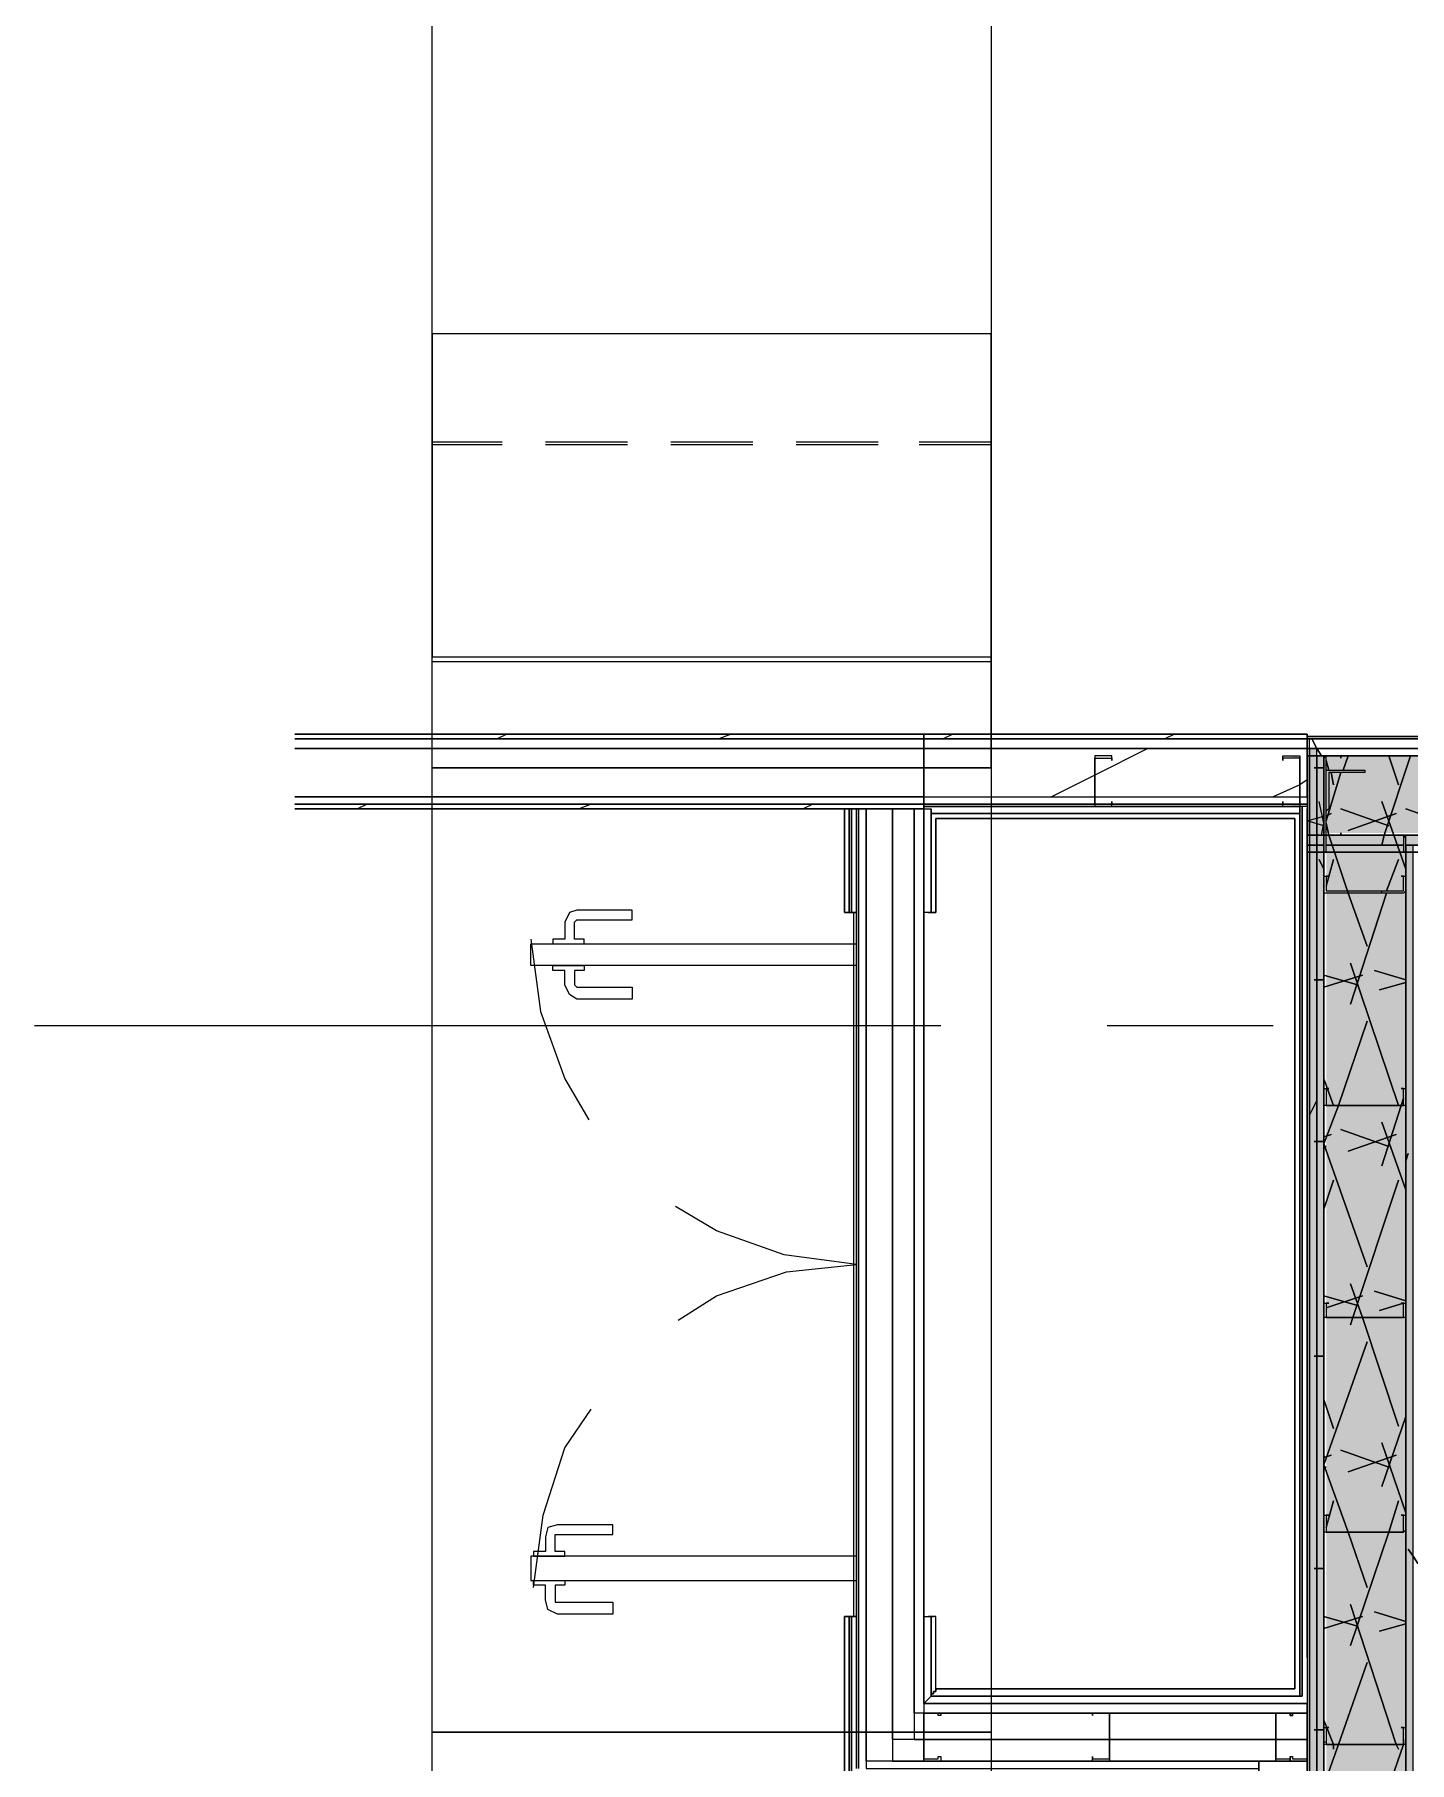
# Model space of a CAD drawing. Header units: metres. Extents: x -2 to 237, y -8 to 52.
# Drawn here: x 3.802 to 6.416, y 30.952 to 34.235 of the extents above; entities that cross this region are included whole.
import ezdxf

# ---------------------------------------------------------------- set-up
doc = ezdxf.new("R2010")
doc.units = ezdxf.units.M
doc.layers.add('HVAC - Ductos', color=5, linetype='Continuous', lineweight=0)
doc.layers.add('PDF2_Geometry', color=7, linetype='Continuous', lineweight=0, true_color=0xaaaaaa)
doc.layers.add('PDF2_Solid Fills', color=7, linetype='Continuous', lineweight=0, true_color=0xffffff)

msp = doc.modelspace()

# ---------------------------------------------------------------- hatches: boundary and pattern name
at = {"layer": 'PDF2_Solid Fills', "lineweight": 0, "transparency": 33554559}
h = msp.add_hatch(color=256, dxfattribs=at)
h.paths.add_polyline_path([(6.2254, 26.6838), (6.2392, 26.6838), (6.2392, 32.8782), (6.2254, 32.8782)])
h.paths.add_polyline_path([(6.2254, 22.7297), (6.239, 22.7252), (6.2392, 22.7252), (6.2392, 24.3608), (6.2254, 24.3608), (6.2208, 22.7481), (6.2208, 22.7297)])
h = msp.add_hatch(color=256, dxfattribs=at)
h.paths.add_polyline_path([(6.2254, 26.6838), (6.2392, 26.6838), (6.2392, 32.8782), (6.2254, 32.8782)])
h.paths.add_polyline_path([(6.2392, 24.3608), (6.2254, 24.3608), (6.2254, 22.7252), (6.2392, 22.7252)])
h = msp.add_hatch(color=256, dxfattribs=at)
h.paths.add_polyline_path([(6.2071, 32.8599), (6.2071, 32.8644), (6.175, 32.8644)])
h.paths.add_polyline_path([(6.175, 32.7728), (6.2071, 32.7682), (6.2071, 32.7728)])
for points in [[(12.9422, 32.7179), (16.2685, 32.7133), (16.2685, 32.8644), (6.2208, 32.8644), (6.2208, 32.7133), (6.2529, 32.7179), (6.2575, 32.7179), (8.7133, 32.7133), (8.7133, 32.7179), (8.7178, 32.7179), (9.8725, 32.7133), (9.8725, 32.7682), (9.8679, 32.7682), (9.8679, 32.8324), (9.8037, 32.837), (9.8771, 32.837), (9.8771, 32.7133), (12.9376, 32.7179)], [(9.8771, 32.7133), (16.2364, 32.7133), (16.2364, 32.8644), (6.2529, 32.8644), (6.2575, 32.8599), (6.2575, 32.837), (6.3262, 32.837), (6.2621, 32.8324), (6.2575, 32.7637), (6.2529, 32.7179), (9.8725, 32.7133), (9.8725, 32.7682), (9.8679, 32.7682), (9.8679, 32.8324), (9.8037, 32.837), (9.8771, 32.837)]]:
    msp.add_hatch(color=256, dxfattribs=at).paths.add_polyline_path(points)
h = msp.add_hatch(color=256, dxfattribs=at)
h.paths.add_polyline_path([(6.2529, 26.6838), (6.2529, 32.8644), (6.2392, 32.8644), (6.2392, 26.6838)])
h.paths.add_polyline_path([(6.2529, 22.7389), (6.2529, 24.3608), (6.2392, 24.3608), (6.2392, 22.7389)])
h = msp.add_hatch(color=256, dxfattribs=at)
h.paths.add_polyline_path([(6.2529, 26.6838), (6.2529, 32.8644), (6.2392, 32.8644), (6.2392, 26.6838)])
h.paths.add_polyline_path([(6.2529, 22.7389), (6.2529, 24.3608), (6.2392, 24.3608), (6.2392, 22.7389)])
h = msp.add_hatch(color=256, dxfattribs=at)
h.paths.add_polyline_path([(16.2364, 32.8644), (16.2364, 32.6949), (16.2501, 32.6949), (16.2501, 32.8644)])
h.paths.add_polyline_path([(12.1725, 32.7133), (12.1725, 32.6949), (16.0853, 32.6949), (16.0853, 32.7133)])
h.paths.add_polyline_path([(9.5838, 32.7133), (9.5838, 32.6949), (12.0442, 32.6949), (12.0442, 32.7133)])
h.paths.add_polyline_path([(9.4601, 32.7133), (6.4087, 32.7133), (6.4087, 32.6949), (9.4601, 32.6949)])
h = msp.add_hatch(color=256, dxfattribs=at)
h.paths.add_polyline_path([(6.2529, 26.6883), (6.4087, 26.6838), (6.4087, 32.7133), (6.2575, 32.7133), (6.2575, 30.5827), (6.3308, 30.5827), (6.2575, 30.5781)])
h.paths.add_polyline_path([(6.4087, 24.3608), (6.2575, 24.3608), (6.2575, 22.8901), (6.2579, 22.8901), (6.2896, 22.8947), (6.4087, 22.8947)])
h = msp.add_hatch(color=256, dxfattribs=at)
h.paths.add_polyline_path([(6.2529, 26.6883), (6.4087, 26.6838), (6.4087, 32.7133), (6.2575, 32.7133), (6.2575, 30.5827), (6.3079, 30.5827), (6.2575, 30.5781)])
h.paths.add_polyline_path([(6.4087, 24.3608), (6.2575, 24.3608), (6.2575, 22.8901), (6.4087, 22.8901)])
h = msp.add_hatch(color=256, dxfattribs=at)
h.paths.add_polyline_path([(6.4224, 22.9084), (6.4224, 24.3608), (6.4087, 24.3608), (6.4087, 22.9084)])
h.paths.add_polyline_path([(6.4224, 29.7397), (6.4224, 32.6949), (6.4087, 32.6949), (6.4087, 29.7397)])
h.paths.add_polyline_path([(6.4224, 29.6114), (6.4087, 29.6114), (6.4087, 26.6838), (6.4224, 26.6838)])

# ---------------------------------------------------------------- linework, layer by layer
at = {"layer": 'HVAC - Ductos', "lineweight": 0}
for points in [[(5.6206, 33.6662), (4.5577, 33.6662), (4.5577, 36.1037), (5.6206, 36.1037)], [(5.6206, 33.4601), (5.6206, 33.5288), (5.6206, 33.5975), (5.6206, 33.6662), (4.5577, 33.6662), (4.5577, 33.5975), (4.5577, 33.5288), (4.5577, 33.4601), (4.5577, 33.0523), (5.6206, 33.0523)], [(4.5577, 33.0523), (5.6206, 33.0523), (5.6206, 33.0431), (4.5577, 33.0431)], [(4.5577, 31.0089), (4.5577, 32.8415), (5.6206, 32.8415), (5.6206, 31.0089)], [(5.6206, 28.5714), (4.5577, 28.5714), (4.5577, 31.0089), (5.6206, 31.0089)]]:
    msp.add_lwpolyline(points, close=True, dxfattribs=at)
for points in [[(5.6206, 33.6662), (5.6206, 33.538), (5.6206, 33.4143), (5.6206, 33.2905), (5.6206, 33.1714), (5.6206, 33.0523), (5.6206, 33.0431), (4.5577, 33.0431), (4.5577, 33.0523), (4.5577, 33.1714), (4.5577, 33.2905), (4.5577, 33.4143), (4.5577, 33.538), (4.5577, 33.6662)], [(4.6906, 33.4601), (4.5577, 33.4601)], [(4.9288, 33.4601), (4.773, 33.4601)], [(5.167, 33.4601), (5.0113, 33.4601)], [(5.4053, 33.4601), (5.2495, 33.4601)], [(5.6206, 33.4601), (5.4832, 33.4601)], [(4.6906, 33.4555), (4.5577, 33.4555)], [(4.9288, 33.4555), (4.773, 33.4555)], [(5.167, 33.4555), (5.0113, 33.4555)], [(5.4053, 33.4555), (5.2495, 33.4555)], [(5.6206, 33.4555), (5.4832, 33.4555)], [(4.5577, 32.8415), (4.5577, 32.9652), (4.5577, 33.0523)], [(5.6206, 33.0431), (5.6206, 32.979), (5.6206, 32.9103), (5.6206, 32.8415), (4.5577, 32.8415), (4.5577, 32.9103), (4.5577, 32.979), (4.5577, 33.0431)], [(5.6206, 32.8415), (5.6206, 32.9652), (5.6206, 33.0523)]]:
    msp.add_lwpolyline(points, dxfattribs=at)
at = {"layer": 'PDF2_Geometry', "lineweight": 0}
for points in [[(4.2965, 32.9057), (5.4923, 32.9057)], [(5.4923, 32.7728), (4.2965, 32.7728), (5.4923, 32.7728), (5.4923, 32.7865), (5.4923, 32.8782), (6.2208, 32.8782), (6.2208, 32.8965), (6.2208, 32.9057), (5.4923, 32.9057), (5.4923, 32.8965), (4.2965, 32.8965), (5.4923, 32.8965), (5.4923, 32.9057), (5.4923, 32.7637), (4.2965, 32.7637), (5.4923, 32.7637)], [(6.2208, 32.9057), (6.2208, 32.7682), (5.4923, 32.7682), (5.4923, 32.9057)], [(11.7784, 32.8965), (9.8495, 32.8965), (9.8495, 32.9011), (9.8495, 32.8965), (6.2208, 32.8965), (6.2254, 32.8965), (16.2685, 32.8965)], [(5.4923, 32.7865), (4.2965, 32.7865), (5.4923, 32.7865), (5.8176, 32.7865), (6.2071, 32.7865), (6.2208, 32.7865), (6.2208, 32.8782), (5.4923, 32.8782)], [(6.2208, 32.8965), (6.2208, 32.8782), (16.2685, 32.8782), (16.2685, 32.8965)], [(6.2208, 32.8965), (6.2208, 26.6838), (6.2254, 26.6838), (6.2254, 32.8965)], [(6.2208, 32.8782), (6.2208, 32.8644), (16.0853, 32.8644), (16.2364, 32.8644), (16.2685, 32.8644), (16.2685, 32.8782)], [(6.2254, 26.6838), (6.2392, 26.6838), (6.2392, 32.8782), (6.2254, 32.8782)], [(5.8497, 32.8644), (5.8176, 32.8644), (5.8176, 32.8599), (5.8176, 32.7728), (5.8176, 32.7682), (5.8497, 32.7682), (5.8497, 32.7774), (5.8497, 32.7728), (5.8176, 32.7728), (5.8176, 32.8599), (5.8497, 32.8599), (5.8497, 32.8553)], [(6.2071, 32.8644), (6.2071, 32.8599), (6.2071, 32.7728), (6.2071, 32.7682), (6.175, 32.7682), (6.175, 32.7774), (6.175, 32.7728), (6.2071, 32.7728), (6.2071, 32.8599), (6.175, 32.8599), (6.175, 32.8553), (6.175, 32.8644)], [(6.2208, 32.8644), (6.2208, 32.7133), (16.2685, 32.7133), (16.2685, 32.8644), (16.2364, 32.8644), (16.0853, 32.8644)], [(6.2392, 26.6838), (6.2529, 26.6838), (6.2529, 32.8644), (6.2392, 32.8644)], [(6.285, 32.8644), (6.2575, 32.8644), (6.2529, 32.8599), (6.2529, 32.7133), (6.2575, 32.7133), (6.285, 32.7133), (6.285, 32.7179), (6.285, 32.7133), (6.2575, 32.7133), (6.2575, 32.8599), (6.2575, 32.8644), (6.285, 32.8644), (6.285, 32.8599)], [(6.3308, 32.837), (6.3308, 32.8324), (6.3262, 32.8324), (6.2621, 32.8324), (6.2621, 32.7682), (6.2621, 32.7637), (6.2575, 32.7591), (6.2575, 32.837)], [(6.2071, 32.7682), (5.4923, 32.7682), (6.2071, 32.7682), (6.2071, 31.0776), (5.5061, 31.0776), (6.2071, 31.0776), (6.2071, 32.7545), (6.2071, 31.0776), (6.2071, 32.7545), (6.2071, 31.0776), (5.5061, 31.0776), (6.2071, 31.0776)], [(5.3503, 32.7637), (5.3503, 32.5666), (5.3549, 32.5666), (5.3503, 32.5666), (5.3457, 32.5666), (5.3503, 32.5666), (5.3549, 32.5666), (5.3503, 32.5666), (5.3503, 32.7637), (5.3503, 32.5666), (5.3457, 32.5666), (5.3412, 32.5666), (5.3412, 32.7637), (5.3412, 32.5666), (5.3457, 32.5666), (5.3503, 32.5666)], [(5.3503, 32.7637), (5.3503, 32.5666)], [(5.3824, 30.9539), (5.3824, 32.7637), (5.4328, 32.7637), (5.4328, 30.9539)], [(5.4328, 30.9951), (5.4328, 32.7637), (5.474, 32.7637), (5.474, 30.9951)], [(5.4923, 32.7637), (5.4923, 31.0455), (5.474, 31.0455), (5.474, 32.7637)], [(5.4923, 31.0639), (5.4923, 32.7637)], [(5.5107, 32.5666), (5.5061, 32.5666), (5.4923, 32.5666), (5.4923, 32.7637), (5.5061, 32.7637), (5.5061, 32.5666), (5.5061, 32.7545), (6.2071, 32.7545), (5.5061, 32.7545), (6.2071, 32.7545), (5.5061, 32.7545), (6.2071, 32.7545), (5.5061, 32.7545), (5.5061, 32.5666)], [(5.5061, 32.5666), (5.5061, 32.7637), (5.5061, 32.5666), (5.5015, 32.5666)], [(5.5153, 32.5666), (5.5107, 32.5666), (5.5061, 32.5666), (5.5061, 32.7545), (5.5061, 32.5666), (5.5107, 32.5666)], [(6.1979, 32.7453), (5.5153, 32.7453), (5.5153, 32.5666), (5.5153, 32.7453), (6.1979, 32.7453), (6.1979, 31.0913)], [(6.2208, 31.1509), (6.2208, 32.7637)], [(6.2208, 32.7133), (6.2208, 32.6949), (6.2529, 32.6949), (6.2208, 32.6949), (6.2208, 32.6812), (9.4601, 32.6812), (9.4601, 32.6949), (6.4087, 32.6949), (9.4601, 32.6949), (9.4601, 32.7133)], [(6.4087, 32.6812), (6.4087, 32.7087), (6.4041, 32.7133), (6.2575, 32.7133), (6.2529, 32.7133), (6.2529, 32.7087), (6.2529, 32.6812), (6.2621, 32.6812), (6.2575, 32.6812), (6.2575, 32.7087), (6.2575, 32.7133), (6.4041, 32.7133), (6.4041, 32.7087), (6.4041, 32.6812), (6.3995, 32.6812)], [(6.2529, 26.6838), (6.4087, 26.6838), (6.4087, 32.7133), (6.2529, 32.7133)], [(6.4041, 32.6949), (6.2575, 32.6949)], [(6.4087, 29.7397), (6.4224, 29.7397), (6.4224, 32.6949), (6.4087, 32.6949)], [(6.4087, 32.6079), (6.4041, 32.6033), (6.2575, 32.6033), (6.2529, 32.6033), (6.2529, 32.6079), (6.2529, 32.6354), (6.2621, 32.6354), (6.2575, 32.6354), (6.2575, 32.6079), (6.4041, 32.6079), (6.4041, 32.6354), (6.3995, 32.6354), (6.4087, 32.6354)], [(4.8326, 32.5529), (4.9379, 32.5529), (4.9379, 32.5712), (4.8326, 32.5712), (4.8188, 32.5666), (4.8097, 32.5483), (4.8097, 32.5162), (4.7868, 32.5162), (4.7868, 32.507), (4.8463, 32.507), (4.8463, 32.5162), (4.828, 32.5162), (4.828, 32.5483)], [(5.3595, 31.2288), (5.3595, 32.5666), (5.3641, 32.5666), (5.3641, 31.2288)], [(4.7455, 32.507), (5.3641, 32.507), (5.3641, 32.4658), (4.7455, 32.4658)], [(4.8326, 32.4246), (4.9379, 32.4246), (4.9379, 32.4017), (4.8326, 32.4017), (4.8188, 32.4108), (4.8097, 32.4292), (4.8097, 32.4567), (4.7868, 32.4567), (4.7868, 32.4658), (4.8463, 32.4658), (4.8463, 32.4567), (4.828, 32.4567), (4.828, 32.4292)], [(6.4087, 32.2001), (6.4041, 32.2001), (6.2575, 32.2001), (6.2529, 32.2001), (6.2529, 32.2321), (6.2621, 32.2321), (6.2575, 32.2321), (6.2575, 32.2001), (6.4041, 32.2001), (6.4041, 32.2321), (6.3995, 32.2321), (6.4087, 32.2321)], [(6.4087, 31.7969), (6.4041, 31.7969), (6.2575, 31.7969), (6.2529, 31.7969), (6.2529, 31.8244), (6.2621, 31.8244), (6.2575, 31.8244), (6.2575, 31.7969), (6.4041, 31.7969), (6.4041, 31.8244), (6.3995, 31.8244), (6.4087, 31.8244)], [(6.4087, 31.3937), (6.4041, 31.3892), (6.2575, 31.3892), (6.2529, 31.3892), (6.2529, 31.3937), (6.2529, 31.4212), (6.2621, 31.4212), (6.2575, 31.4212), (6.2575, 31.3937), (6.2575, 31.3892), (6.4041, 31.3892), (6.4041, 31.3937), (6.4041, 31.4212), (6.3995, 31.4212), (6.4087, 31.4212)], [(4.7913, 31.3846), (4.7959, 31.3846), (4.9013, 31.3846), (4.9013, 31.4028), (4.7959, 31.4028), (4.7776, 31.3983), (4.773, 31.38), (4.773, 31.3525), (4.7501, 31.3525), (4.7501, 31.3433), (4.8097, 31.3433), (4.8097, 31.3525), (4.7913, 31.3525), (4.7913, 31.38)], [(4.7455, 31.2975), (5.3641, 31.2975), (5.3641, 31.3433), (4.7455, 31.3433)], [(4.7913, 31.2563), (4.7959, 31.2563), (4.9013, 31.2563), (4.9013, 31.2334), (4.7959, 31.2334), (4.7776, 31.2425), (4.773, 31.2608), (4.773, 31.2884), (4.7501, 31.2884), (4.7501, 31.2975), (4.8097, 31.2975), (4.8097, 31.2884), (4.7913, 31.2884), (4.7913, 31.2608)], [(5.5061, 31.2288), (5.5015, 31.2288), (5.5061, 31.2288), (5.5061, 31.0776), (5.5061, 31.0822), (5.5107, 31.0822), (5.5107, 31.0867), (5.5153, 31.0867), (5.5153, 31.0913), (5.5153, 31.0867), (5.5107, 31.0867), (5.5107, 31.0822), (5.5061, 31.0822), (5.5061, 31.0776)], [(5.5153, 31.2288), (5.5107, 31.2288), (5.5061, 31.2288), (5.5061, 31.0776), (5.5061, 31.0822), (5.5107, 31.0822), (5.5107, 31.0867), (5.5153, 31.0867), (5.5153, 31.0913)], [(6.2208, 31.0639), (5.4923, 31.0639)], [(5.5153, 31.0913), (6.1979, 31.0913)], [(5.4923, 30.9539), (5.4923, 30.9585), (5.4923, 31.0455), (5.5244, 31.0455), (5.5244, 31.0409), (5.5198, 31.0409), (5.5198, 31.0455), (5.4923, 31.0455), (5.4923, 30.9585), (5.5198, 30.9585), (5.5198, 30.9631), (5.5244, 30.9631), (5.5244, 30.9539)], [(5.4923, 30.9539), (5.4923, 30.9585), (5.4923, 31.0455), (5.5244, 31.0455), (5.5244, 31.0409), (5.5198, 31.0409), (5.5198, 31.0455), (5.4923, 31.0455), (5.4923, 30.9585), (5.5198, 30.9585), (5.5198, 30.9631), (5.5244, 30.9631), (5.5244, 30.9539)], [(5.813, 31.0409), (5.813, 31.0455)], [(5.8406, 31.0455), (5.8451, 31.0455), (5.8451, 30.9585), (5.8451, 30.9539), (5.8406, 30.9539), (5.813, 30.9539), (5.813, 30.9631), (5.813, 30.9585), (5.8406, 30.9585), (5.8451, 30.9585), (5.8451, 31.0455), (5.8406, 31.0455), (5.813, 31.0455)], [(5.813, 31.0409), (5.813, 31.0455)], [(5.8406, 31.0455), (5.8451, 31.0455), (5.8451, 30.9585), (5.8451, 30.9539), (5.8406, 30.9539), (5.813, 30.9539), (5.813, 30.9631), (5.813, 30.9585), (5.8406, 30.9585), (5.8451, 30.9585), (5.8451, 31.0455), (5.8406, 31.0455), (5.813, 31.0455)], [(6.1613, 31.0455), (6.1613, 30.9585), (6.1888, 30.9585), (6.1888, 30.9631), (6.1888, 30.9539), (6.1613, 30.9539), (6.1613, 30.9585), (6.1613, 31.0455), (6.1888, 31.0455)], [(6.2208, 31.0455), (6.2208, 30.9585), (6.2208, 30.9539), (6.1888, 30.9539), (6.1888, 30.9631), (6.1933, 30.9631), (6.1933, 30.9585), (6.2208, 30.9585), (6.2208, 31.0455), (6.1933, 31.0455), (6.1933, 31.0409), (6.1888, 31.0409), (6.1888, 31.0455)], [(6.1888, 31.0409), (6.1888, 31.0455)], [(6.2208, 30.9585), (6.2208, 31.0455)], [(6.4087, 30.9859), (6.4041, 30.9859), (6.2575, 30.9859), (6.2529, 30.9859), (6.2529, 31.018), (6.2621, 31.018), (6.2575, 31.018), (6.2575, 30.9859), (6.4041, 30.9859), (6.4041, 31.018), (6.3995, 31.018), (6.4087, 31.018)], [(6.1292, 30.9401), (6.1292, 30.9539), (5.3824, 30.9539), (5.3824, 30.9401)], [(6.1292, 27.8017), (6.2208, 27.8017), (6.2208, 30.9539), (6.1292, 30.9539)]]:
    msp.add_lwpolyline(points, close=True, dxfattribs=at)
for points in [[(4.6997, 32.9057), (4.6814, 32.8965)], [(5.1258, 32.9057), (5.1029, 32.8965)], [(5.5473, 32.9057), (5.529, 32.8965)], [(5.9688, 32.9057), (5.9505, 32.8965)], [(6.2392, 24.3608), (6.2254, 24.3608), (6.2254, 26.6471), (6.2254, 26.6838), (6.2254, 32.6812), (6.2254, 32.8782), (6.2254, 32.8965), (6.2208, 32.8965), (6.2208, 32.9011), (9.8495, 32.9011), (6.2208, 32.9011), (6.2208, 32.8965), (9.8495, 32.8965)], [(5.4969, 32.8782), (5.4923, 32.8782), (5.4923, 32.8965), (6.2208, 32.8965), (5.4923, 32.8965), (5.4923, 32.8782), (4.2965, 32.8782), (5.4923, 32.8782)], [(5.9184, 32.8782), (5.8176, 32.8278), (5.7352, 32.7865)], [(15.9524, 29.561), (16.0531, 29.561), (16.0531, 26.6013), (16.2685, 26.6013), (16.2685, 32.6812), (16.2685, 32.8965), (6.2208, 32.8965), (6.2208, 32.6812), (6.2208, 26.6838), (6.4408, 26.6838), (6.4408, 29.5794), (9.4326, 29.5794), (9.6159, 29.5794), (9.6159, 29.9139), (9.4326, 29.9139), (9.4326, 29.7626), (9.2539, 29.7626)], [(6.2208, 32.8965), (16.2685, 32.8965), (6.2208, 32.8965)], [(6.2254, 32.8782), (6.2208, 32.8782), (6.2208, 32.6812)], [(6.2529, 26.6838), (6.2392, 26.6838), (6.2392, 26.6471), (6.2392, 26.6838), (6.2392, 32.6812), (6.2392, 32.8644), (6.2392, 32.8782), (16.2501, 32.8782)], [(6.175, 32.8553), (6.175, 32.8553)], [(6.2071, 32.8599), (6.2071, 32.8599)], [(16.2364, 32.8644), (16.0853, 32.8644), (6.2529, 32.8644), (6.2529, 32.7133), (6.2529, 32.6812), (6.2529, 26.6838), (6.2529, 26.6471), (6.2529, 24.3608), (6.2392, 24.3608), (6.2392, 26.6471), (6.2254, 26.6471), (6.2392, 26.6471), (6.2392, 24.3608), (6.2392, 22.9222), (6.2392, 22.7389), (6.2392, 22.7251), (16.0853, 22.7251), (16.0853, 22.7389)], [(6.2208, 32.8186), (6.2071, 32.8095), (6.1567, 32.7865)], [(4.4339, 32.7728), (4.4157, 32.7637)], [(4.8601, 32.7728), (4.8372, 32.7637)], [(5.2816, 32.7728), (5.2632, 32.7637)], [(5.4923, 32.5666), (5.4923, 32.7637), (5.5061, 32.7637), (5.5061, 32.5666), (5.4923, 32.5666), (5.4923, 31.2288), (5.5061, 31.2288), (5.5061, 31.0776), (6.2117, 31.0776), (6.2117, 32.7682), (6.2117, 31.0776), (5.5061, 31.0776), (5.4923, 31.0639), (6.2208, 31.0639), (5.4923, 31.0639), (5.4923, 31.0455), (6.2208, 31.0455), (6.2208, 31.0639), (5.4923, 31.0639), (6.2208, 31.0639), (6.2208, 31.0455), (6.1888, 31.0455), (6.1888, 31.0409), (6.1888, 31.0455), (6.1888, 31.0409), (6.1933, 31.0409), (6.1933, 31.0455), (6.2208, 31.0455), (5.474, 31.0455), (5.474, 30.9951), (5.4923, 30.9951), (5.8451, 30.9951), (6.1613, 30.9951), (6.2208, 30.9951), (6.1613, 30.9951), (5.8451, 30.9951), (5.4923, 30.9951), (5.4328, 30.9951), (5.4328, 30.9539), (6.2208, 30.9539), (6.1888, 30.9539), (6.1888, 30.9631), (6.1933, 30.9631), (6.1933, 30.9585), (6.2208, 30.9585), (6.2208, 30.9539)], [(6.2208, 32.7682), (5.4923, 32.7682), (5.4923, 32.7728), (6.2208, 32.7728), (5.4923, 32.7728), (5.4923, 32.7865), (5.8176, 32.7865), (6.2071, 32.7865), (6.2208, 32.7865), (6.2208, 32.7728)], [(6.175, 32.7774), (6.175, 32.7774)], [(6.2071, 32.7728), (6.2071, 32.7728)], [(5.3412, 32.7637), (5.3412, 32.7637)], [(5.3412, 32.7637), (5.3412, 32.7637)], [(5.3641, 30.9401), (5.3641, 32.7637), (5.3641, 32.5666), (5.3549, 32.5666), (5.3549, 32.7637), (5.3549, 32.5666), (5.3641, 32.5666), (5.3641, 32.7637), (5.3641, 30.9401)], [(5.3686, 30.9401), (5.3686, 32.7637), (5.3641, 32.7637), (5.4923, 32.7637), (5.4923, 31.0639), (5.5061, 31.0776), (6.2117, 31.0776), (5.5061, 31.0776), (5.5061, 31.0822), (5.5107, 31.0822), (5.5107, 31.0867), (5.5153, 31.0867), (5.5153, 31.0913), (5.5153, 31.2288), (5.5107, 31.2288), (5.5061, 31.2288), (5.5107, 31.2288), (5.5061, 31.2288), (5.5061, 31.0776), (5.5061, 31.2288), (5.5061, 31.0776), (5.4923, 31.0639), (5.4923, 31.2288), (5.5061, 31.2288), (5.5061, 31.0776), (5.4923, 31.0639), (5.4923, 31.2288)], [(5.3686, 30.9401), (5.3686, 32.7637), (5.3824, 32.7637), (5.3824, 30.9401)], [(5.4923, 32.7637), (5.4923, 32.7637)], [(5.4923, 32.7637), (5.4923, 32.7637)], [(5.5061, 32.7637), (5.5061, 32.7637)], [(6.4408, 29.6618), (6.4087, 29.6618), (6.4087, 29.7397), (6.4087, 32.6812), (6.4087, 32.6949), (6.4087, 32.7133), (9.4601, 32.7133)], [(6.2208, 32.6812), (9.4326, 32.6812), (6.2208, 32.6812)], [(6.2575, 32.6079), (6.2575, 32.6079)], [(6.2621, 32.6354), (6.2621, 32.6354)], [(6.3995, 32.6354), (6.3995, 32.6354)], [(6.4041, 32.6079), (6.4041, 32.6079)], [(4.8326, 32.5529), (4.8326, 32.5529)], [(5.5061, 32.5666), (5.5061, 32.5666)], [(5.5061, 32.5666), (5.5061, 32.5666)], [(5.5061, 32.5666), (5.5061, 32.5666)], [(5.5061, 32.5666), (5.5061, 32.5666)], [(4.7455, 32.5162), (4.7638, 32.3788), (4.8097, 32.2505), (4.8555, 32.1726)], [(4.8326, 32.4246), (4.8326, 32.4246)], [(4.2736, 32.3513), (3.8017, 32.3513)], [(5.5244, 32.3513), (4.2736, 32.3513)], [(6.1567, 32.3513), (5.8406, 32.3513)], [(6.2621, 32.2321), (6.2621, 32.2321)], [(6.3995, 32.2321), (6.3995, 32.2321)], [(6.2575, 32.2001), (6.2575, 32.2001)], [(6.4041, 32.2001), (6.4041, 32.2001)], [(5.025, 31.7923), (5.0983, 31.8382), (5.2312, 31.884), (5.3641, 31.8977), (5.2266, 31.916), (5.0983, 31.9618), (5.0204, 32.0077)], [(6.2621, 31.8244), (6.2621, 31.8244)], [(6.3995, 31.8244), (6.3995, 31.8244)], [(6.2575, 31.7969), (6.2575, 31.7969)], [(6.4041, 31.7969), (6.4041, 31.7969)], [(4.7501, 31.2838), (4.7684, 31.4212), (4.8097, 31.5495), (4.8601, 31.6228)], [(6.2621, 31.4212), (6.2621, 31.4212)], [(6.3995, 31.4212), (6.3995, 31.4212)], [(5.3412, 30.9127), (5.3412, 31.2288), (5.3457, 31.2288), (5.3503, 31.2288), (5.3503, 30.9218), (5.3503, 31.2288), (5.3457, 31.2288), (5.3412, 31.2288), (5.3412, 30.9127)], [(5.3457, 31.2288), (5.3503, 31.2288), (5.3549, 31.2288)], [(5.3457, 31.2288), (5.3503, 31.2288), (5.3549, 31.2288)], [(5.3503, 30.9218), (5.3503, 31.2288), (5.3549, 31.2288), (5.3503, 31.2288), (5.3503, 30.9218), (5.3503, 31.2288), (5.3503, 30.9218)], [(5.3549, 30.9264), (5.3549, 31.2288), (5.3641, 31.2288), (5.3641, 30.9401), (5.3641, 31.2288), (5.3549, 31.2288), (5.3549, 30.9264)], [(5.4923, 31.2288), (5.4923, 31.2288)], [(5.5061, 31.2288), (5.5061, 31.2288)], [(5.5061, 31.2288), (5.5061, 31.2288)], [(5.5061, 31.2288), (5.5061, 31.2288)], [(5.5061, 31.2288), (5.5061, 31.2288)], [(5.5061, 31.0776), (5.5061, 31.0776)], [(5.4923, 31.0455), (5.4923, 31.0455)], [(5.4923, 31.0455), (5.4923, 31.0455)], [(5.4923, 31.0455), (5.4923, 31.0455)], [(5.4923, 31.0455), (5.4923, 31.0455)], [(5.813, 31.0409), (5.813, 31.0409)], [(5.813, 31.0409), (5.813, 31.0409)], [(6.1613, 31.0455), (6.1613, 31.0455)], [(6.1613, 31.0455), (6.1613, 31.0455)], [(6.1613, 31.0455), (6.1888, 31.0455)], [(6.1613, 31.0455), (6.1613, 31.0455)], [(6.1613, 30.9585), (6.1613, 31.0455)], [(6.1613, 31.0455), (6.1613, 30.9585)], [(6.1613, 31.0455), (6.1613, 31.0455)], [(6.1888, 31.0455), (6.1613, 31.0455)], [(6.1888, 31.0409), (6.1888, 31.0409)], [(6.1888, 31.0409), (6.1888, 31.0409)], [(6.2208, 31.0455), (6.2208, 31.0455)], [(6.2208, 31.0455), (6.2208, 31.0455)], [(6.2208, 31.0455), (6.2208, 31.0455)], [(6.2208, 31.0455), (6.2208, 31.0455)], [(6.2621, 31.018), (6.2621, 31.018)], [(6.3995, 31.018), (6.3995, 31.018)], [(5.813, 30.9631), (5.813, 30.9631)], [(5.813, 30.9631), (5.813, 30.9631)], [(6.1888, 30.9631), (6.1888, 30.9631)], [(6.1888, 30.9631), (6.1888, 30.9539)], [(6.1888, 30.9631), (6.1888, 30.9631)], [(6.1888, 30.9585), (6.1888, 30.9631)], [(6.2575, 30.9859), (6.2575, 30.9859)], [(6.4041, 30.9859), (6.4041, 30.9859)], [(5.4923, 30.9585), (5.4923, 30.9585)], [(5.4923, 30.9585), (5.4923, 30.9585)], [(6.1292, 30.9539), (6.1292, 30.9539)], [(6.1292, 27.8017), (6.1292, 30.9539), (6.1292, 27.8017)], [(6.1613, 30.9585), (6.1613, 30.9585)], [(6.1613, 30.9539), (6.1613, 30.9585)], [(6.1613, 30.9585), (6.1888, 30.9585)], [(6.1613, 30.9585), (6.1613, 30.9585)], [(6.1888, 30.9539), (6.1613, 30.9539)], [(6.2208, 30.9585), (6.2208, 30.9585)], [(6.2208, 30.9585), (6.2208, 30.9585)], [(6.2208, 27.7971), (6.2208, 27.8154), (6.2208, 30.9401), (6.2208, 30.9585)]]:
    msp.add_lwpolyline(points, dxfattribs=at)
at = {"layer": 'PDF2_Geometry', "color": 254, "lineweight": 0, "true_color": 0xeaeaea}
for points in [[(6.2392, 32.8782), (6.2483, 32.8644), (6.2392, 32.8782), (6.23, 32.8965)], [(6.2529, 32.8415), (6.2392, 32.8415), (6.2346, 32.8415), (6.2392, 32.8415)], [(6.2437, 32.6674), (6.2529, 32.6491)], [(6.2529, 32.4384), (6.2392, 32.4384), (6.2346, 32.4384), (6.2392, 32.4384)], [(6.2254, 32.1818), (6.2392, 32.2093)], [(6.2529, 32.1314), (6.2392, 32.1314), (6.2346, 32.1314), (6.2392, 32.1314)], [(6.4087, 32.0947), (6.4132, 32.1085)], [(6.2529, 31.7236), (6.2392, 31.7236), (6.2346, 31.7236), (6.2392, 31.7236)], [(6.4132, 31.3571), (6.4224, 31.3433), (6.4316, 31.3296), (6.4224, 31.3433)], [(6.2529, 31.3204), (6.2392, 31.3204), (6.2346, 31.3204), (6.2392, 31.3204)], [(6.2529, 31.0135), (6.2392, 31.0135), (6.2346, 31.0135), (6.2392, 31.0135)]]:
    msp.add_lwpolyline(points, close=True, dxfattribs=at)
at = {"layer": 'PDF2_Geometry', "color": 254, "lineweight": 0, "true_color": 0xd2d2d2}
for points in [[(6.2529, 32.8599), (6.2529, 32.8644)], [(6.2071, 32.8278), (6.2071, 32.8324)], [(6.2483, 32.7133), (6.2529, 32.7361), (6.2437, 32.7774)], [(6.2529, 32.7316), (6.2208, 32.7407), (6.2529, 32.7499)], [(6.3628, 32.6033), (6.3628, 32.6079)], [(6.2758, 31.3892), (6.2758, 31.3892)], [(6.4041, 31.018), (6.4041, 31.018)], [(6.2529, 30.9905), (6.2575, 30.9905)], [(6.372, 30.9859), (6.372, 30.9859)]]:
    msp.add_lwpolyline(points, dxfattribs=at)
for points in [[(6.2575, 32.8553), (6.2621, 32.837)], [(6.2988, 32.8644), (6.2896, 32.837)], [(6.3674, 32.7133), (6.3628, 32.6949), (6.3674, 32.7133), (6.4178, 32.8644)], [(6.3766, 32.8644), (6.395, 32.8095)], [(6.285, 32.8324), (6.2575, 32.7407)], [(6.2666, 32.8324), (6.2712, 32.8095)], [(6.3858, 32.7133), (6.4087, 32.6491), (6.3858, 32.7133), (6.3628, 32.7774)], [(6.2666, 32.7545), (6.2575, 32.7499)], [(6.2621, 32.7133), (6.2988, 32.6033), (6.3354, 32.5025), (6.2988, 32.6033), (6.2621, 32.7133), (6.2575, 32.7361)], [(6.285, 32.7637), (6.3766, 32.7316)], [(6.3904, 32.7545), (6.2988, 32.7224)], [(6.4087, 32.7637), (6.5003, 32.7316)], [(6.2712, 32.6674), (6.2575, 32.617)], [(6.395, 32.6674), (6.372, 32.6079)], [(6.372, 32.6033), (6.3033, 32.3925)], [(6.2529, 32.4475), (6.317, 32.4292)], [(6.3262, 32.4475), (6.2529, 32.4246)], [(6.3033, 32.4704), (6.395, 32.2001)], [(6.3491, 32.4567), (6.4087, 32.4384)], [(6.4087, 32.4338), (6.3583, 32.42)], [(6.3354, 32.3604), (6.2804, 32.2001), (6.2529, 32.1268), (6.3354, 31.8931), (6.2529, 32.1268), (6.2804, 32.2001)], [(6.2529, 32.2505), (6.2712, 32.2001)], [(6.4041, 32.2139), (6.3995, 32.2001), (6.3628, 32.0855), (6.3995, 32.2001)], [(6.2666, 32.1451), (6.2529, 32.1405)], [(6.285, 32.1543), (6.3766, 32.1222)], [(6.3904, 32.1451), (6.2988, 32.1131)], [(6.3628, 32.1681), (6.4087, 32.0397)], [(6.2529, 32.1222), (6.2575, 32.1222)], [(6.2712, 32.0581), (6.2529, 32.0031)], [(6.395, 32.0581), (6.3079, 31.7969), (6.3033, 31.7832), (6.3079, 31.7969)], [(6.3033, 31.861), (6.3262, 31.7969), (6.395, 31.5907), (6.3262, 31.7969)], [(6.2529, 31.8382), (6.317, 31.8198)], [(6.3262, 31.8382), (6.2575, 31.8152)], [(6.3491, 31.8473), (6.4087, 31.829)], [(6.4041, 31.8244), (6.3583, 31.8106)], [(6.3354, 31.7511), (6.2529, 31.5174), (6.2988, 31.3892), (6.3354, 31.2838), (6.2988, 31.3892), (6.2529, 31.5174)], [(6.2529, 31.6411), (6.2712, 31.5861)], [(6.4087, 31.6091), (6.3628, 31.4762)], [(6.3628, 31.5587), (6.4087, 31.4258)], [(6.2666, 31.5357), (6.2529, 31.5312)], [(6.285, 31.5449), (6.3766, 31.5129)], [(6.3904, 31.5357), (6.2988, 31.5037)], [(6.2529, 31.5129), (6.2575, 31.5129)], [(6.2712, 31.4487), (6.2575, 31.3983)], [(6.395, 31.4487), (6.3766, 31.3892), (6.3033, 31.1738), (6.3766, 31.3892)], [(6.2529, 31.2288), (6.317, 31.2104)], [(6.3262, 31.2288), (6.2529, 31.2059)], [(6.3033, 31.2517), (6.3904, 30.9859), (6.395, 30.9768), (6.3904, 30.9859)], [(6.3491, 31.238), (6.4087, 31.2196)], [(6.4087, 31.215), (6.3583, 31.2013)], [(6.3354, 31.1417), (6.2804, 30.9859), (6.2529, 30.9081), (6.3354, 30.6744), (6.2529, 30.9081), (6.2804, 30.9859)], [(6.2529, 31.0317), (6.2712, 30.9859), (6.2712, 30.9768), (6.2712, 30.9859)], [(6.4041, 30.9951), (6.4041, 30.9859), (6.3628, 30.8668), (6.4041, 30.9859)]]:
    msp.add_lwpolyline(points, close=True, dxfattribs=at)

doc.saveas('drawing.dxf')
